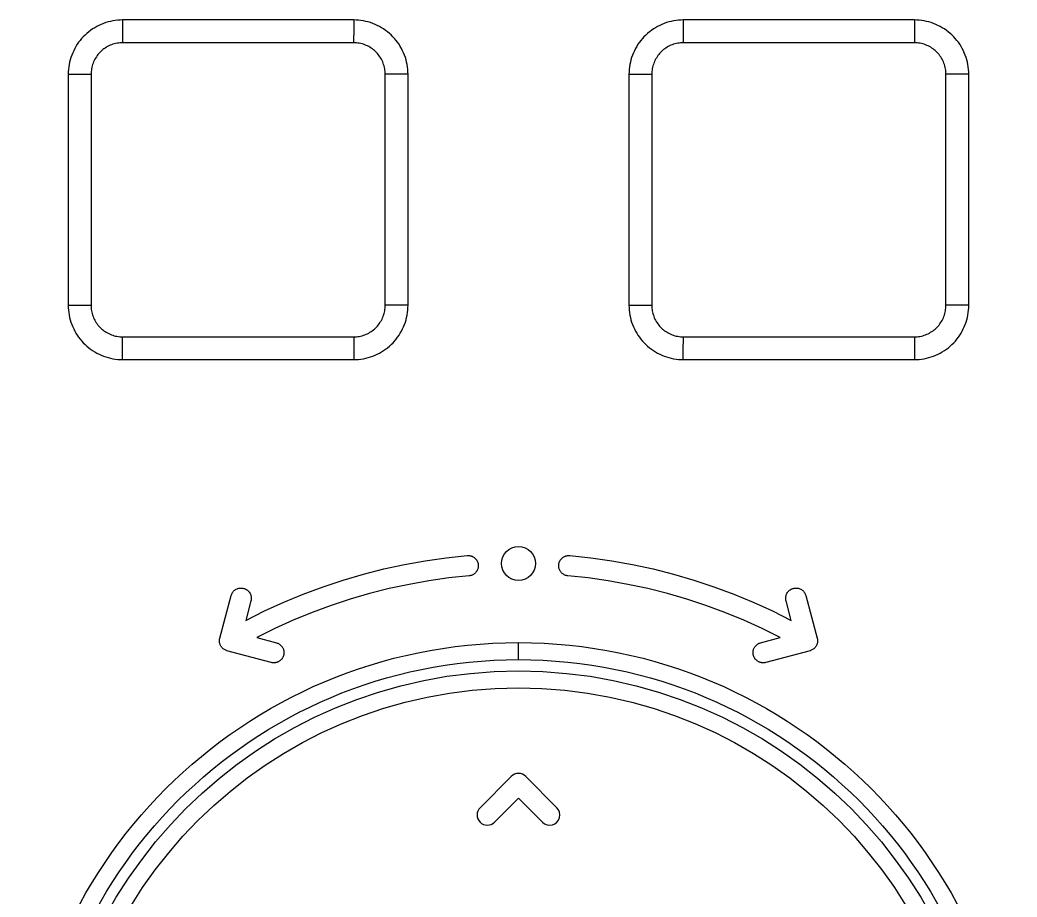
# Model space of a CAD drawing. Extents: x 0 to 290, y 0 to 931.
# Drawn here: x 197.83 to 227.17, y 802.2 to 828.02 of the extents above; entities that cross this region are included whole.
import ezdxf

# ---------------------------------------------------------------- set-up
doc = ezdxf.new("R2010")
doc.units = 0
doc.layers.add('-15N-THT. THIẾT BỊ ĐÓNG MỞ', color=40, linetype='CONTINUOUS')

# ---------------------------------------------------------------- blocks, each defined once
blk = doc.blocks.new('06 - N - SC VSD ATV630D55~D90N4')
at = {"layer": '-15N-THT. THIẾT BỊ ĐÓNG MỞ'}
for p, q in [((55.029, 362.092), (54.968, 362.054)), ((55.091, 362.127), (55.029, 362.092)), ((55.155, 362.159), (55.091, 362.127)), ((55.221, 362.189), (55.155, 362.159)), ((55.288, 362.216), (55.221, 362.189)), ((55.355, 362.24), (55.288, 362.216)), ((55.424, 362.261), (55.355, 362.24)), ((55.494, 362.279), (55.424, 362.261)), ((55.564, 362.293), (55.494, 362.279)), ((55.635, 362.305), (55.564, 362.293)), ((55.707, 362.313), (55.635, 362.305)), ((55.778, 362.318), (55.707, 362.313)), ((55.85, 362.32), (55.778, 362.318)), ((62.65, 362.32), (55.85, 362.32)), ((55.85, 362.32), (55.85, 362.304)), ((55.85, 362.304), (55.85, 362.285)), ((55.85, 362.285), (55.85, 362.262)), ((55.85, 362.262), (55.85, 362.237)), ((55.85, 362.237), (55.85, 362.208)), ((55.85, 362.208), (55.85, 362.177)), ((55.85, 362.177), (55.85, 362.143)), ((55.85, 362.143), (55.85, 362.106)), ((55.85, 362.106), (55.85, 362.068)), ((62.722, 362.318), (62.65, 362.32)), ((62.65, 362.32), (62.65, 362.304)), ((62.65, 362.304), (62.65, 362.285)), ((62.65, 362.285), (62.65, 362.262)), ((62.65, 362.262), (62.65, 362.237)), ((62.65, 362.237), (62.65, 362.208)), ((62.65, 362.208), (62.65, 362.177)), ((62.65, 362.177), (62.65, 362.143)), ((62.65, 362.143), (62.65, 362.106)), ((62.65, 362.106), (62.65, 362.068)), ((62.793, 362.313), (62.722, 362.318)), ((62.865, 362.305), (62.793, 362.313)), ((62.936, 362.293), (62.865, 362.305)), ((63.006, 362.278), (62.936, 362.293)), ((63.076, 362.261), (63.006, 362.278)), ((63.145, 362.24), (63.076, 362.261)), ((63.212, 362.216), (63.145, 362.24)), ((63.279, 362.189), (63.212, 362.216)), ((63.344, 362.159), (63.279, 362.189)), ((63.408, 362.127), (63.344, 362.159)), ((63.471, 362.092), (63.408, 362.127)), ((63.532, 362.054), (63.471, 362.092)), ((71.529, 362.092), (71.468, 362.054)), ((71.591, 362.127), (71.529, 362.092)), ((71.655, 362.159), (71.591, 362.127)), ((71.721, 362.189), (71.655, 362.159)), ((71.788, 362.216), (71.721, 362.189)), ((71.855, 362.24), (71.788, 362.216)), ((71.924, 362.261), (71.855, 362.24)), ((71.994, 362.279), (71.924, 362.261)), ((72.064, 362.293), (71.994, 362.279)), ((72.135, 362.305), (72.064, 362.293)), ((72.207, 362.313), (72.135, 362.305)), ((72.278, 362.318), (72.207, 362.313)), ((72.35, 362.32), (72.278, 362.318)), ((79.15, 362.32), (72.35, 362.32)), ((72.35, 362.32), (72.35, 362.304)), ((72.35, 362.304), (72.35, 362.285)), ((72.35, 362.285), (72.35, 362.262)), ((72.35, 362.262), (72.35, 362.237)), ((72.35, 362.237), (72.35, 362.208)), ((72.35, 362.208), (72.35, 362.177)), ((72.35, 362.177), (72.35, 362.143)), ((72.35, 362.143), (72.35, 362.106)), ((72.35, 362.106), (72.35, 362.068)), ((79.222, 362.318), (79.15, 362.32)), ((79.15, 362.32), (79.15, 362.304)), ((79.15, 362.304), (79.15, 362.285)), ((79.15, 362.285), (79.15, 362.262)), ((79.15, 362.262), (79.15, 362.237)), ((79.15, 362.237), (79.15, 362.208)), ((79.15, 362.208), (79.15, 362.177)), ((79.15, 362.177), (79.15, 362.143)), ((79.15, 362.143), (79.15, 362.106)), ((79.15, 362.106), (79.15, 362.068)), ((79.293, 362.313), (79.222, 362.318)), ((79.365, 362.305), (79.293, 362.313)), ((79.436, 362.293), (79.365, 362.305)), ((79.506, 362.278), (79.436, 362.293)), ((79.576, 362.261), (79.506, 362.278)), ((79.645, 362.24), (79.576, 362.261)), ((79.712, 362.216), (79.645, 362.24)), ((79.779, 362.189), (79.712, 362.216)), ((79.844, 362.159), (79.779, 362.189)), ((79.908, 362.127), (79.844, 362.159)), ((79.971, 362.092), (79.908, 362.127)), ((80.032, 362.054), (79.971, 362.092)), ((54.693, 361.825), (54.645, 361.773)), ((54.744, 361.876), (54.693, 361.825)), ((54.796, 361.924), (54.744, 361.876)), ((54.852, 361.97), (54.796, 361.924)), ((54.909, 362.013), (54.852, 361.97)), ((54.968, 362.054), (54.909, 362.013)), ((55.85, 362.068), (55.85, 362.027)), ((55.85, 362.027), (55.85, 361.984)), ((55.85, 361.984), (55.85, 361.939)), ((55.85, 361.939), (55.85, 361.893)), ((55.85, 361.893), (55.85, 361.846)), ((55.85, 361.846), (55.85, 361.798)), ((55.85, 361.798), (55.85, 361.749)), ((62.65, 361.893), (62.649, 361.846)), ((62.649, 361.846), (62.649, 361.798)), ((62.649, 361.798), (62.649, 361.749)), ((62.65, 362.068), (62.65, 362.027)), ((62.65, 362.027), (62.65, 361.984)), ((62.65, 361.984), (62.65, 361.939)), ((62.65, 361.939), (62.65, 361.893)), ((63.591, 362.013), (63.532, 362.054)), ((63.648, 361.97), (63.591, 362.013)), ((63.703, 361.925), (63.648, 361.97)), ((63.755, 361.877), (63.703, 361.925)), ((63.806, 361.826), (63.755, 361.877)), ((63.854, 361.774), (63.806, 361.826)), ((71.193, 361.825), (71.145, 361.773)), ((71.244, 361.876), (71.193, 361.825)), ((71.296, 361.924), (71.244, 361.876)), ((71.352, 361.97), (71.296, 361.924)), ((71.409, 362.013), (71.352, 361.97)), ((71.468, 362.054), (71.409, 362.013)), ((72.35, 362.068), (72.35, 362.027)), ((72.35, 362.027), (72.35, 361.984)), ((72.35, 361.984), (72.35, 361.939)), ((72.35, 361.939), (72.35, 361.893)), ((72.35, 361.893), (72.35, 361.846)), ((72.35, 361.846), (72.35, 361.798)), ((72.35, 361.798), (72.35, 361.749)), ((79.15, 361.893), (79.149, 361.846)), ((79.149, 361.846), (79.149, 361.798)), ((79.149, 361.798), (79.149, 361.749)), ((79.15, 362.068), (79.15, 362.027)), ((79.15, 362.027), (79.15, 361.984)), ((79.15, 361.984), (79.15, 361.939)), ((79.15, 361.939), (79.15, 361.893)), ((80.091, 362.013), (80.032, 362.054)), ((80.148, 361.97), (80.091, 362.013)), ((80.203, 361.925), (80.148, 361.97)), ((80.255, 361.877), (80.203, 361.925)), ((80.306, 361.826), (80.255, 361.877)), ((80.354, 361.774), (80.306, 361.826)), ((54.478, 361.541), (54.443, 361.479)), ((54.516, 361.602), (54.478, 361.541)), ((54.557, 361.661), (54.516, 361.602)), ((54.6, 361.718), (54.557, 361.661)), ((54.645, 361.773), (54.6, 361.718)), ((55.336, 361.493), (55.302, 361.47)), ((55.372, 361.515), (55.336, 361.493)), ((55.409, 361.536), (55.372, 361.515)), ((55.446, 361.555), (55.409, 361.536)), ((55.485, 361.573), (55.446, 361.555)), ((55.524, 361.588), (55.485, 361.573)), ((55.564, 361.603), (55.524, 361.588)), ((55.605, 361.615), (55.564, 361.603)), ((55.646, 361.625), (55.605, 361.615)), ((55.687, 361.634), (55.646, 361.625)), ((55.728, 361.641), (55.687, 361.634)), ((55.769, 361.645), (55.728, 361.641)), ((55.81, 361.648), (55.769, 361.645)), ((55.85, 361.649), (55.81, 361.648)), ((55.85, 361.749), (55.85, 361.699)), ((55.85, 361.699), (55.85, 361.649)), ((62.649, 361.649), (55.85, 361.649)), ((62.649, 361.749), (62.649, 361.699)), ((62.649, 361.699), (62.649, 361.649)), ((62.692, 361.648), (62.649, 361.649)), ((62.732, 361.645), (62.692, 361.648)), ((62.773, 361.64), (62.732, 361.645)), ((62.815, 361.633), (62.773, 361.64)), ((62.856, 361.625), (62.815, 361.633)), ((62.896, 361.614), (62.856, 361.625)), ((62.937, 361.602), (62.896, 361.614)), ((62.977, 361.588), (62.937, 361.602)), ((63.016, 361.572), (62.977, 361.588)), ((63.055, 361.554), (63.016, 361.572)), ((63.093, 361.535), (63.055, 361.554)), ((63.129, 361.514), (63.093, 361.535)), ((63.165, 361.492), (63.129, 361.514)), ((63.199, 361.469), (63.165, 361.492)), ((63.9, 361.718), (63.854, 361.774)), ((63.943, 361.661), (63.9, 361.718)), ((63.984, 361.602), (63.943, 361.661)), ((64.022, 361.541), (63.984, 361.602)), ((64.057, 361.479), (64.022, 361.541)), ((70.978, 361.541), (70.943, 361.479)), ((71.016, 361.602), (70.978, 361.541)), ((71.057, 361.661), (71.016, 361.602)), ((71.1, 361.718), (71.057, 361.661)), ((71.145, 361.773), (71.1, 361.718)), ((71.836, 361.493), (71.802, 361.47)), ((71.872, 361.515), (71.836, 361.493)), ((71.909, 361.536), (71.872, 361.515)), ((71.946, 361.555), (71.909, 361.536)), ((71.985, 361.573), (71.946, 361.555)), ((72.024, 361.588), (71.985, 361.573)), ((72.064, 361.603), (72.024, 361.588)), ((72.105, 361.615), (72.064, 361.603)), ((72.146, 361.625), (72.105, 361.615)), ((72.187, 361.634), (72.146, 361.625)), ((72.228, 361.641), (72.187, 361.634)), ((72.269, 361.645), (72.228, 361.641)), ((72.31, 361.648), (72.269, 361.645)), ((72.35, 361.649), (72.31, 361.648)), ((72.35, 361.749), (72.35, 361.699)), ((72.35, 361.699), (72.35, 361.649)), ((79.149, 361.649), (72.35, 361.649)), ((79.149, 361.749), (79.149, 361.699)), ((79.149, 361.699), (79.149, 361.649)), ((79.191, 361.648), (79.149, 361.649)), ((79.232, 361.645), (79.191, 361.648)), ((79.273, 361.64), (79.232, 361.645)), ((79.315, 361.633), (79.273, 361.64)), ((79.356, 361.625), (79.315, 361.633)), ((79.396, 361.614), (79.356, 361.625)), ((79.437, 361.602), (79.396, 361.614)), ((79.477, 361.588), (79.437, 361.602)), ((79.516, 361.572), (79.477, 361.588)), ((79.555, 361.554), (79.516, 361.572)), ((79.593, 361.535), (79.555, 361.554)), ((79.629, 361.514), (79.593, 361.535)), ((79.665, 361.492), (79.629, 361.514)), ((79.699, 361.469), (79.665, 361.492)), ((80.4, 361.718), (80.354, 361.774)), ((80.443, 361.661), (80.4, 361.718)), ((80.484, 361.602), (80.443, 361.661)), ((80.522, 361.541), (80.484, 361.602)), ((80.557, 361.479), (80.522, 361.541)), ((54.33, 361.215), (54.309, 361.146)), ((54.354, 361.282), (54.33, 361.215)), ((54.381, 361.349), (54.354, 361.282)), ((54.411, 361.414), (54.381, 361.349)), ((54.443, 361.479), (54.411, 361.414)), ((55.056, 361.199), (55.035, 361.163)), ((55.078, 361.235), (55.056, 361.199)), ((55.101, 361.269), (55.078, 361.235)), ((55.126, 361.302), (55.101, 361.269)), ((55.152, 361.333), (55.126, 361.302)), ((55.179, 361.363), (55.152, 361.333)), ((55.208, 361.391), (55.179, 361.363)), ((55.238, 361.419), (55.208, 361.391)), ((55.269, 361.445), (55.238, 361.419)), ((55.302, 361.47), (55.269, 361.445)), ((63.232, 361.444), (63.199, 361.469)), ((63.263, 361.418), (63.232, 361.444)), ((63.293, 361.391), (63.263, 361.418)), ((63.321, 361.362), (63.293, 361.391)), ((63.349, 361.332), (63.321, 361.362)), ((63.375, 361.301), (63.349, 361.332)), ((63.4, 361.268), (63.375, 361.301)), ((63.423, 361.234), (63.4, 361.268)), ((63.445, 361.198), (63.423, 361.234)), ((63.466, 361.161), (63.445, 361.198)), ((64.09, 361.415), (64.057, 361.479)), ((64.119, 361.349), (64.09, 361.415)), ((64.146, 361.282), (64.119, 361.349)), ((64.17, 361.215), (64.146, 361.282)), ((64.191, 361.146), (64.17, 361.215)), ((70.83, 361.215), (70.809, 361.146)), ((70.854, 361.282), (70.83, 361.215)), ((70.881, 361.349), (70.854, 361.282)), ((70.911, 361.414), (70.881, 361.349)), ((70.943, 361.479), (70.911, 361.414)), ((71.556, 361.199), (71.535, 361.163)), ((71.578, 361.235), (71.556, 361.199)), ((71.601, 361.269), (71.578, 361.235)), ((71.626, 361.302), (71.601, 361.269)), ((71.652, 361.333), (71.626, 361.302)), ((71.679, 361.363), (71.652, 361.333)), ((71.708, 361.391), (71.679, 361.363)), ((71.738, 361.419), (71.708, 361.391)), ((71.769, 361.445), (71.738, 361.419)), ((71.802, 361.47), (71.769, 361.445)), ((79.732, 361.444), (79.699, 361.469)), ((79.763, 361.418), (79.732, 361.444)), ((79.793, 361.391), (79.763, 361.418)), ((79.821, 361.362), (79.793, 361.391)), ((79.849, 361.332), (79.821, 361.362)), ((79.875, 361.301), (79.849, 361.332)), ((79.9, 361.268), (79.875, 361.301)), ((79.923, 361.234), (79.9, 361.268)), ((79.945, 361.198), (79.923, 361.234)), ((79.966, 361.161), (79.945, 361.198)), ((80.59, 361.415), (80.557, 361.479)), ((80.619, 361.349), (80.59, 361.415)), ((80.646, 361.282), (80.619, 361.349)), ((80.67, 361.215), (80.646, 361.282)), ((80.691, 361.146), (80.67, 361.215)), ((54.265, 360.935), (54.257, 360.863)), ((54.277, 361.006), (54.265, 360.935)), ((54.292, 361.076), (54.277, 361.006)), ((54.309, 361.146), (54.292, 361.076)), ((54.945, 360.926), (54.937, 360.885)), ((54.956, 360.966), (54.945, 360.926)), ((54.968, 361.007), (54.956, 360.966)), ((54.982, 361.047), (54.968, 361.007)), ((54.998, 361.086), (54.982, 361.047)), ((55.016, 361.125), (54.998, 361.086)), ((55.035, 361.163), (55.016, 361.125)), ((63.485, 361.124), (63.466, 361.161)), ((63.503, 361.085), (63.485, 361.124)), ((63.518, 361.046), (63.503, 361.085)), ((63.532, 361.006), (63.518, 361.046)), ((63.545, 360.965), (63.532, 361.006)), ((63.555, 360.924), (63.545, 360.965)), ((63.564, 360.883), (63.555, 360.924)), ((64.209, 361.076), (64.191, 361.146)), ((64.223, 361.006), (64.209, 361.076)), ((64.235, 360.935), (64.223, 361.006)), ((64.243, 360.864), (64.235, 360.935)), ((70.765, 360.935), (70.757, 360.863)), ((70.777, 361.006), (70.765, 360.935)), ((70.792, 361.076), (70.777, 361.006)), ((70.809, 361.146), (70.792, 361.076)), ((71.445, 360.926), (71.437, 360.885)), ((71.456, 360.966), (71.445, 360.926)), ((71.468, 361.007), (71.456, 360.966)), ((71.482, 361.047), (71.468, 361.007)), ((71.498, 361.086), (71.482, 361.047)), ((71.516, 361.125), (71.498, 361.086)), ((71.535, 361.163), (71.516, 361.125)), ((79.985, 361.124), (79.966, 361.161)), ((80.003, 361.085), (79.985, 361.124)), ((80.018, 361.046), (80.003, 361.085)), ((80.032, 361.006), (80.018, 361.046)), ((80.045, 360.965), (80.032, 361.006)), ((80.055, 360.924), (80.045, 360.965)), ((80.064, 360.883), (80.055, 360.924)), ((80.709, 361.076), (80.691, 361.146)), ((80.723, 361.006), (80.709, 361.076)), ((80.735, 360.935), (80.723, 361.006)), ((80.743, 360.864), (80.735, 360.935)), ((54.252, 360.792), (54.25, 360.72)), ((54.25, 360.72), (54.25, 353.92)), ((54.25, 360.72), (54.266, 360.72)), ((54.257, 360.863), (54.252, 360.792)), ((54.266, 360.72), (54.285, 360.72)), ((54.285, 360.72), (54.308, 360.72)), ((54.308, 360.72), (54.333, 360.72)), ((54.333, 360.72), (54.362, 360.72)), ((54.362, 360.72), (54.393, 360.72)), ((54.393, 360.72), (54.427, 360.72)), ((54.427, 360.72), (54.464, 360.72)), ((54.464, 360.72), (54.502, 360.72)), ((54.502, 360.72), (54.543, 360.72)), ((54.543, 360.72), (54.586, 360.72)), ((54.586, 360.72), (54.631, 360.72)), ((54.631, 360.72), (54.677, 360.72)), ((54.677, 360.72), (54.724, 360.719)), ((54.724, 360.719), (54.772, 360.719)), ((54.772, 360.719), (54.821, 360.719)), ((54.821, 360.719), (54.871, 360.719)), ((54.871, 360.719), (54.921, 360.719)), ((54.922, 360.762), (54.921, 360.719)), ((54.921, 360.719), (54.921, 353.92)), ((54.925, 360.802), (54.922, 360.762)), ((54.93, 360.843), (54.925, 360.802)), ((54.937, 360.885), (54.93, 360.843)), ((63.571, 360.842), (63.564, 360.883)), ((63.575, 360.801), (63.571, 360.842)), ((63.578, 360.76), (63.575, 360.801)), ((63.579, 360.72), (63.578, 360.76)), ((63.629, 360.72), (63.579, 360.72)), ((63.579, 353.921), (63.579, 360.72)), ((63.728, 360.72), (63.629, 360.72)), ((63.776, 360.72), (63.728, 360.72)), ((63.823, 360.72), (63.776, 360.72)), ((63.869, 360.72), (63.823, 360.72)), ((63.957, 360.72), (63.869, 360.72)), ((63.998, 360.72), (63.957, 360.72)), ((64.073, 360.72), (63.998, 360.72)), ((64.107, 360.72), (64.073, 360.72)), ((64.215, 360.72), (64.107, 360.72)), ((64.234, 360.72), (64.215, 360.72)), ((64.25, 360.72), (64.234, 360.72)), ((64.248, 360.792), (64.243, 360.864)), ((64.25, 360.72), (64.248, 360.792)), ((64.25, 353.92), (64.25, 360.72)), ((70.752, 360.792), (70.75, 360.72)), ((70.75, 360.72), (70.75, 353.92)), ((70.75, 360.72), (70.766, 360.72)), ((70.757, 360.863), (70.752, 360.792)), ((70.766, 360.72), (70.785, 360.72)), ((70.785, 360.72), (70.808, 360.72)), ((70.808, 360.72), (70.833, 360.72)), ((70.833, 360.72), (70.862, 360.72)), ((70.862, 360.72), (70.893, 360.72)), ((70.893, 360.72), (70.927, 360.72)), ((70.927, 360.72), (70.964, 360.72)), ((70.964, 360.72), (71.002, 360.72)), ((71.002, 360.72), (71.043, 360.72)), ((71.043, 360.72), (71.086, 360.72)), ((71.086, 360.72), (71.131, 360.72)), ((71.131, 360.72), (71.177, 360.72)), ((71.177, 360.72), (71.224, 360.719)), ((71.224, 360.719), (71.272, 360.719)), ((71.272, 360.719), (71.321, 360.719)), ((71.321, 360.719), (71.371, 360.719)), ((71.371, 360.719), (71.421, 360.719)), ((71.422, 360.762), (71.421, 360.719)), ((71.421, 360.719), (71.421, 353.92)), ((71.425, 360.802), (71.422, 360.762)), ((71.43, 360.843), (71.425, 360.802)), ((71.437, 360.885), (71.43, 360.843)), ((80.071, 360.842), (80.064, 360.883)), ((80.075, 360.801), (80.071, 360.842)), ((80.078, 360.76), (80.075, 360.801)), ((80.079, 360.72), (80.078, 360.76)), ((80.129, 360.72), (80.079, 360.72)), ((80.079, 353.921), (80.079, 360.72)), ((80.228, 360.72), (80.129, 360.72)), ((80.276, 360.72), (80.228, 360.72)), ((80.323, 360.72), (80.276, 360.72)), ((80.369, 360.72), (80.323, 360.72)), ((80.457, 360.72), (80.369, 360.72)), ((80.498, 360.72), (80.457, 360.72)), ((80.573, 360.72), (80.498, 360.72)), ((80.607, 360.72), (80.573, 360.72)), ((80.715, 360.72), (80.607, 360.72)), ((80.734, 360.72), (80.715, 360.72)), ((80.75, 360.72), (80.734, 360.72)), ((80.748, 360.792), (80.743, 360.864)), ((80.75, 360.72), (80.748, 360.792)), ((80.75, 353.92), (80.75, 360.72)), ((54.25, 353.92), (54.252, 353.848)), ((54.25, 353.92), (54.266, 353.92)), ((54.266, 353.92), (54.362, 353.92)), ((54.362, 353.92), (54.393, 353.92)), ((54.393, 353.92), (54.464, 353.92)), ((54.464, 353.92), (54.502, 353.92)), ((54.502, 353.92), (54.586, 353.92)), ((54.586, 353.92), (54.631, 353.92)), ((54.631, 353.92), (54.724, 353.92)), ((54.724, 353.92), (54.772, 353.92)), ((54.772, 353.92), (54.821, 353.92)), ((54.821, 353.92), (54.871, 353.92)), ((54.871, 353.92), (54.921, 353.92)), ((54.921, 353.92), (54.922, 353.88)), ((54.922, 353.88), (54.925, 353.839)), ((63.575, 353.838), (63.578, 353.879)), ((63.578, 353.879), (63.579, 353.921)), ((63.629, 353.921), (63.579, 353.921)), ((63.679, 353.921), (63.629, 353.921)), ((63.728, 353.921), (63.679, 353.921)), ((63.776, 353.921), (63.728, 353.921)), ((63.823, 353.92), (63.776, 353.921)), ((63.869, 353.92), (63.823, 353.92)), ((63.914, 353.92), (63.869, 353.92)), ((63.957, 353.92), (63.914, 353.92)), ((63.998, 353.92), (63.957, 353.92)), ((64.036, 353.92), (63.998, 353.92)), ((64.073, 353.92), (64.036, 353.92)), ((64.107, 353.92), (64.073, 353.92)), ((64.138, 353.92), (64.107, 353.92)), ((64.167, 353.92), (64.138, 353.92)), ((64.192, 353.92), (64.167, 353.92)), ((64.215, 353.92), (64.192, 353.92)), ((64.234, 353.92), (64.215, 353.92)), ((64.25, 353.92), (64.234, 353.92)), ((64.248, 353.848), (64.25, 353.92)), ((70.75, 353.92), (70.752, 353.848)), ((70.75, 353.92), (70.766, 353.92)), ((70.766, 353.92), (70.862, 353.92)), ((70.862, 353.92), (70.893, 353.92)), ((70.893, 353.92), (70.964, 353.92)), ((70.964, 353.92), (71.002, 353.92)), ((71.002, 353.92), (71.086, 353.92)), ((71.086, 353.92), (71.131, 353.92)), ((71.131, 353.92), (71.224, 353.92)), ((71.224, 353.92), (71.272, 353.92)), ((71.272, 353.92), (71.321, 353.92)), ((71.321, 353.92), (71.371, 353.92)), ((71.371, 353.92), (71.421, 353.92)), ((71.421, 353.92), (71.422, 353.88)), ((71.422, 353.88), (71.425, 353.839)), ((80.075, 353.838), (80.078, 353.879)), ((80.078, 353.879), (80.079, 353.921)), ((80.129, 353.921), (80.079, 353.921)), ((80.179, 353.921), (80.129, 353.921)), ((80.228, 353.921), (80.179, 353.921)), ((80.276, 353.921), (80.228, 353.921)), ((80.323, 353.92), (80.276, 353.921)), ((80.369, 353.92), (80.323, 353.92)), ((80.414, 353.92), (80.369, 353.92)), ((80.457, 353.92), (80.414, 353.92)), ((80.498, 353.92), (80.457, 353.92)), ((80.536, 353.92), (80.498, 353.92)), ((80.573, 353.92), (80.536, 353.92)), ((80.607, 353.92), (80.573, 353.92)), ((80.638, 353.92), (80.607, 353.92)), ((80.667, 353.92), (80.638, 353.92)), ((80.692, 353.92), (80.667, 353.92)), ((80.715, 353.92), (80.692, 353.92)), ((80.734, 353.92), (80.715, 353.92)), ((80.75, 353.92), (80.734, 353.92)), ((80.748, 353.848), (80.75, 353.92)), ((54.252, 353.848), (54.257, 353.776)), ((54.257, 353.776), (54.265, 353.705)), ((54.265, 353.705), (54.277, 353.634)), ((54.277, 353.634), (54.291, 353.564)), ((54.925, 353.839), (54.929, 353.798)), ((54.929, 353.798), (54.936, 353.757)), ((54.936, 353.757), (54.945, 353.716)), ((54.945, 353.716), (54.955, 353.675)), ((54.955, 353.675), (54.968, 353.634)), ((54.968, 353.634), (54.982, 353.594)), ((54.982, 353.594), (54.997, 353.555)), ((63.502, 353.554), (63.518, 353.593)), ((63.518, 353.593), (63.532, 353.633)), ((63.532, 353.633), (63.544, 353.674)), ((63.544, 353.674), (63.555, 353.714)), ((63.555, 353.714), (63.563, 353.755)), ((63.563, 353.755), (63.57, 353.796)), ((63.57, 353.796), (63.575, 353.838)), ((64.208, 353.564), (64.223, 353.634)), ((64.223, 353.634), (64.235, 353.705)), ((64.235, 353.705), (64.243, 353.777)), ((64.243, 353.777), (64.248, 353.848)), ((70.752, 353.848), (70.757, 353.776)), ((70.757, 353.776), (70.765, 353.705)), ((70.765, 353.705), (70.777, 353.634)), ((70.777, 353.634), (70.791, 353.564)), ((71.425, 353.839), (71.429, 353.798)), ((71.429, 353.798), (71.436, 353.757)), ((71.436, 353.757), (71.445, 353.716)), ((71.445, 353.716), (71.455, 353.675)), ((71.455, 353.675), (71.468, 353.634)), ((71.468, 353.634), (71.482, 353.594)), ((71.482, 353.594), (71.497, 353.555)), ((80.002, 353.554), (80.018, 353.593)), ((80.018, 353.593), (80.032, 353.633)), ((80.032, 353.633), (80.044, 353.674)), ((80.044, 353.674), (80.055, 353.714)), ((80.055, 353.714), (80.063, 353.755)), ((80.063, 353.755), (80.07, 353.796)), ((80.07, 353.796), (80.075, 353.838)), ((80.708, 353.564), (80.723, 353.634)), ((80.723, 353.634), (80.735, 353.705)), ((80.735, 353.705), (80.743, 353.777)), ((80.743, 353.777), (80.748, 353.848)), ((54.291, 353.564), (54.309, 353.494)), ((54.309, 353.494), (54.33, 353.425)), ((54.33, 353.425), (54.354, 353.358)), ((54.354, 353.358), (54.381, 353.291)), ((54.381, 353.291), (54.411, 353.225)), ((54.997, 353.555), (55.015, 353.516)), ((55.015, 353.516), (55.034, 353.479)), ((55.034, 353.479), (55.055, 353.442)), ((55.055, 353.442), (55.077, 353.406)), ((55.077, 353.406), (55.1, 353.372)), ((55.1, 353.372), (55.125, 353.339)), ((55.125, 353.339), (55.151, 353.308)), ((55.151, 353.308), (55.179, 353.278)), ((55.179, 353.278), (55.207, 353.249)), ((63.292, 353.249), (63.321, 353.277)), ((63.321, 353.277), (63.348, 353.307)), ((63.348, 353.307), (63.374, 353.338)), ((63.374, 353.338), (63.399, 353.371)), ((63.399, 353.371), (63.422, 353.405)), ((63.422, 353.405), (63.444, 353.441)), ((63.444, 353.441), (63.465, 353.477)), ((63.465, 353.477), (63.484, 353.515)), ((63.484, 353.515), (63.502, 353.554)), ((64.089, 353.226), (64.119, 353.291)), ((64.119, 353.291), (64.146, 353.358)), ((64.146, 353.358), (64.17, 353.426)), ((64.17, 353.426), (64.191, 353.494)), ((64.191, 353.494), (64.208, 353.564)), ((70.791, 353.564), (70.809, 353.494)), ((70.809, 353.494), (70.83, 353.425)), ((70.83, 353.425), (70.854, 353.358)), ((70.854, 353.358), (70.881, 353.291)), ((70.881, 353.291), (70.91, 353.225)), ((71.497, 353.555), (71.515, 353.516)), ((71.515, 353.516), (71.534, 353.479)), ((71.534, 353.479), (71.555, 353.442)), ((71.555, 353.442), (71.577, 353.406)), ((71.577, 353.406), (71.6, 353.372)), ((71.6, 353.372), (71.625, 353.339)), ((71.625, 353.339), (71.651, 353.308)), ((71.651, 353.308), (71.679, 353.278)), ((71.679, 353.278), (71.707, 353.249)), ((79.792, 353.249), (79.821, 353.277)), ((79.821, 353.277), (79.848, 353.307)), ((79.848, 353.307), (79.874, 353.338)), ((79.874, 353.338), (79.899, 353.371)), ((79.899, 353.371), (79.922, 353.405)), ((79.922, 353.405), (79.944, 353.441)), ((79.944, 353.441), (79.965, 353.477)), ((79.965, 353.477), (79.984, 353.515)), ((79.984, 353.515), (80.002, 353.554)), ((80.589, 353.226), (80.619, 353.291)), ((80.619, 353.291), (80.646, 353.358)), ((80.646, 353.358), (80.67, 353.426)), ((80.67, 353.426), (80.691, 353.494)), ((80.691, 353.494), (80.708, 353.564)), ((54.411, 353.225), (54.443, 353.161)), ((54.443, 353.161), (54.478, 353.099)), ((54.478, 353.099), (54.516, 353.038)), ((54.516, 353.038), (54.557, 352.979)), ((55.207, 353.249), (55.237, 353.222)), ((55.237, 353.222), (55.268, 353.196)), ((55.268, 353.196), (55.301, 353.171)), ((55.301, 353.171), (55.335, 353.148)), ((55.335, 353.148), (55.371, 353.126)), ((55.371, 353.126), (55.407, 353.105)), ((55.407, 353.105), (55.445, 353.086)), ((55.445, 353.086), (55.484, 353.068)), ((55.484, 353.068), (55.523, 353.052)), ((55.523, 353.052), (55.563, 353.038)), ((55.563, 353.038), (55.604, 353.026)), ((55.604, 353.026), (55.644, 353.015)), ((55.644, 353.015), (55.685, 353.007)), ((55.685, 353.007), (55.727, 353)), ((55.727, 353), (55.768, 352.995)), ((55.768, 352.995), (55.808, 352.992)), ((55.808, 352.992), (55.851, 352.991)), ((55.851, 352.991), (62.65, 352.991)), ((55.851, 352.941), (55.851, 352.991)), ((62.65, 352.991), (62.691, 352.992)), ((62.65, 352.991), (62.65, 352.32)), ((62.691, 352.992), (62.731, 352.995)), ((62.731, 352.995), (62.772, 352.999)), ((62.772, 352.999), (62.813, 353.006)), ((62.813, 353.006), (62.854, 353.015)), ((62.854, 353.015), (62.895, 353.025)), ((62.895, 353.025), (62.936, 353.038)), ((62.936, 353.038), (62.976, 353.052)), ((62.976, 353.052), (63.015, 353.067)), ((63.015, 353.067), (63.054, 353.085)), ((63.054, 353.085), (63.091, 353.104)), ((63.091, 353.104), (63.128, 353.125)), ((63.128, 353.125), (63.164, 353.147)), ((63.164, 353.147), (63.198, 353.17)), ((63.198, 353.17), (63.231, 353.195)), ((63.231, 353.195), (63.262, 353.221)), ((63.262, 353.221), (63.292, 353.249)), ((63.943, 352.979), (63.984, 353.038)), ((63.984, 353.038), (64.022, 353.099)), ((64.022, 353.099), (64.057, 353.162)), ((64.057, 353.162), (64.089, 353.226)), ((70.91, 353.225), (70.943, 353.161)), ((70.943, 353.161), (70.978, 353.099)), ((70.978, 353.099), (71.016, 353.038)), ((71.016, 353.038), (71.057, 352.979)), ((71.707, 353.249), (71.737, 353.222)), ((71.737, 353.222), (71.768, 353.196)), ((71.768, 353.196), (71.801, 353.171)), ((71.801, 353.171), (71.835, 353.148)), ((71.835, 353.148), (71.871, 353.126)), ((71.871, 353.126), (71.907, 353.105)), ((71.907, 353.105), (71.945, 353.086)), ((71.945, 353.086), (71.984, 353.068)), ((71.984, 353.068), (72.023, 353.052)), ((72.023, 353.052), (72.063, 353.038)), ((72.063, 353.038), (72.104, 353.026)), ((72.104, 353.026), (72.144, 353.015)), ((72.144, 353.015), (72.185, 353.007)), ((72.185, 353.007), (72.227, 353)), ((72.227, 353), (72.268, 352.995)), ((72.268, 352.995), (72.309, 352.992)), ((72.309, 352.992), (72.351, 352.991)), ((72.351, 352.991), (79.15, 352.991)), ((72.351, 352.941), (72.351, 352.991)), ((79.15, 352.991), (79.191, 352.992)), ((79.15, 352.991), (79.15, 352.32)), ((79.191, 352.992), (79.231, 352.995)), ((79.231, 352.995), (79.272, 352.999)), ((79.272, 352.999), (79.313, 353.006)), ((79.313, 353.006), (79.354, 353.015)), ((79.354, 353.015), (79.395, 353.025)), ((79.395, 353.025), (79.436, 353.038)), ((79.436, 353.038), (79.476, 353.052)), ((79.476, 353.052), (79.515, 353.067)), ((79.515, 353.067), (79.554, 353.085)), ((79.554, 353.085), (79.591, 353.104)), ((79.591, 353.104), (79.628, 353.125)), ((79.628, 353.125), (79.664, 353.147)), ((79.664, 353.147), (79.698, 353.17)), ((79.698, 353.17), (79.731, 353.195)), ((79.731, 353.195), (79.762, 353.221)), ((79.762, 353.221), (79.792, 353.249)), ((80.443, 352.979), (80.484, 353.038)), ((80.484, 353.038), (80.522, 353.099)), ((80.522, 353.099), (80.557, 353.162)), ((80.557, 353.162), (80.589, 353.226)), ((54.557, 352.979), (54.6, 352.921)), ((54.6, 352.921), (54.646, 352.866)), ((54.646, 352.866), (54.694, 352.814)), ((54.694, 352.814), (54.745, 352.763)), ((54.745, 352.763), (54.797, 352.715)), ((54.797, 352.715), (54.852, 352.67)), ((55.85, 352.747), (55.851, 352.794)), ((55.85, 352.701), (55.85, 352.747)), ((55.85, 352.656), (55.85, 352.701)), ((55.851, 352.891), (55.851, 352.941)), ((55.851, 352.842), (55.851, 352.891)), ((55.851, 352.794), (55.851, 352.842)), ((63.649, 352.67), (63.704, 352.716)), ((63.704, 352.716), (63.756, 352.764)), ((63.756, 352.764), (63.807, 352.815)), ((63.807, 352.815), (63.855, 352.868)), ((63.855, 352.868), (63.9, 352.922)), ((63.9, 352.922), (63.943, 352.979)), ((71.057, 352.979), (71.1, 352.921)), ((71.1, 352.921), (71.146, 352.866)), ((71.146, 352.866), (71.194, 352.814)), ((71.194, 352.814), (71.245, 352.763)), ((71.245, 352.763), (71.297, 352.715)), ((71.297, 352.715), (71.352, 352.67)), ((72.35, 352.747), (72.351, 352.794)), ((72.35, 352.701), (72.35, 352.747)), ((72.35, 352.656), (72.35, 352.701)), ((72.351, 352.891), (72.351, 352.941)), ((72.351, 352.842), (72.351, 352.891)), ((72.351, 352.794), (72.351, 352.842)), ((80.149, 352.67), (80.204, 352.716)), ((80.204, 352.716), (80.256, 352.764)), ((80.256, 352.764), (80.307, 352.815)), ((80.307, 352.815), (80.355, 352.868)), ((80.355, 352.868), (80.4, 352.922)), ((80.4, 352.922), (80.443, 352.979)), ((54.852, 352.67), (54.909, 352.627)), ((54.909, 352.627), (54.968, 352.586)), ((54.968, 352.586), (55.029, 352.548)), ((55.029, 352.548), (55.092, 352.513)), ((55.092, 352.513), (55.156, 352.481)), ((55.156, 352.481), (55.221, 352.451)), ((55.221, 352.451), (55.288, 352.424)), ((55.288, 352.424), (55.355, 352.4)), ((55.355, 352.4), (55.424, 352.379)), ((55.85, 352.613), (55.85, 352.656)), ((55.85, 352.572), (55.85, 352.613)), ((55.85, 352.534), (55.85, 352.572)), ((55.85, 352.497), (55.85, 352.534)), ((55.85, 352.463), (55.85, 352.497)), ((55.85, 352.432), (55.85, 352.463)), ((55.85, 352.403), (55.85, 352.432)), ((55.85, 352.378), (55.85, 352.403)), ((63.076, 352.379), (63.145, 352.4)), ((63.145, 352.4), (63.213, 352.424)), ((63.213, 352.424), (63.279, 352.451)), ((63.279, 352.451), (63.345, 352.481)), ((63.345, 352.481), (63.409, 352.513)), ((63.409, 352.513), (63.471, 352.548)), ((63.471, 352.548), (63.532, 352.586)), ((63.532, 352.586), (63.591, 352.627)), ((63.591, 352.627), (63.649, 352.67)), ((71.352, 352.67), (71.409, 352.627)), ((71.409, 352.627), (71.468, 352.586)), ((71.468, 352.586), (71.529, 352.548)), ((71.529, 352.548), (71.592, 352.513)), ((71.592, 352.513), (71.656, 352.481)), ((71.656, 352.481), (71.721, 352.451)), ((71.721, 352.451), (71.788, 352.424)), ((71.788, 352.424), (71.855, 352.4)), ((71.855, 352.4), (71.924, 352.379)), ((72.35, 352.613), (72.35, 352.656)), ((72.35, 352.572), (72.35, 352.613)), ((72.35, 352.534), (72.35, 352.572)), ((72.35, 352.497), (72.35, 352.534)), ((72.35, 352.463), (72.35, 352.497)), ((72.35, 352.432), (72.35, 352.463)), ((72.35, 352.403), (72.35, 352.432)), ((72.35, 352.378), (72.35, 352.403)), ((79.576, 352.379), (79.645, 352.4)), ((79.645, 352.4), (79.713, 352.424)), ((79.713, 352.424), (79.779, 352.451)), ((79.779, 352.451), (79.845, 352.481)), ((79.845, 352.481), (79.909, 352.513)), ((79.909, 352.513), (79.971, 352.548)), ((79.971, 352.548), (80.032, 352.586)), ((80.032, 352.586), (80.091, 352.627)), ((80.091, 352.627), (80.149, 352.67)), ((55.424, 352.379), (55.494, 352.362)), ((55.494, 352.362), (55.564, 352.347)), ((55.564, 352.347), (55.635, 352.335)), ((55.635, 352.335), (55.707, 352.327)), ((55.707, 352.327), (55.778, 352.322)), ((55.778, 352.322), (55.85, 352.32)), ((55.85, 352.355), (55.85, 352.378)), ((55.85, 352.336), (55.85, 352.355)), ((55.85, 352.32), (55.85, 352.336)), ((55.85, 352.32), (62.65, 352.32)), ((62.65, 352.32), (62.722, 352.322)), ((62.722, 352.322), (62.794, 352.327)), ((62.794, 352.327), (62.865, 352.335)), ((62.865, 352.335), (62.936, 352.347)), ((62.936, 352.347), (63.006, 352.361)), ((63.006, 352.361), (63.076, 352.379)), ((71.924, 352.379), (71.994, 352.362)), ((71.994, 352.362), (72.064, 352.347)), ((72.064, 352.347), (72.135, 352.335)), ((72.135, 352.335), (72.207, 352.327)), ((72.207, 352.327), (72.278, 352.322)), ((72.278, 352.322), (72.35, 352.32)), ((72.35, 352.355), (72.35, 352.378)), ((72.35, 352.336), (72.35, 352.355)), ((72.35, 352.32), (72.35, 352.336)), ((72.35, 352.32), (79.15, 352.32)), ((79.15, 352.32), (79.222, 352.322)), ((79.222, 352.322), (79.294, 352.327)), ((79.294, 352.327), (79.365, 352.335)), ((79.365, 352.335), (79.436, 352.347)), ((79.436, 352.347), (79.506, 352.361)), ((79.506, 352.361), (79.576, 352.379)), ((65.374, 346.489), (65.992, 346.554)), ((65.992, 346.554), (66.006, 346.555)), ((65.992, 346.554), (65.992, 346.554)), ((66.006, 346.555), (66.021, 346.555)), ((66.021, 346.555), (66.035, 346.555)), ((66.035, 346.555), (66.049, 346.554)), ((66.049, 346.554), (66.063, 346.552)), ((66.063, 346.552), (66.077, 346.549)), ((66.077, 346.549), (66.091, 346.546)), ((66.091, 346.546), (66.105, 346.542)), ((66.105, 346.542), (66.118, 346.538)), ((66.118, 346.538), (66.132, 346.533)), ((66.132, 346.533), (66.145, 346.527)), ((66.145, 346.527), (66.157, 346.521)), ((68.843, 346.521), (68.855, 346.527)), ((68.855, 346.527), (68.869, 346.533)), ((68.869, 346.533), (68.882, 346.538)), ((68.882, 346.538), (68.895, 346.543)), ((68.895, 346.543), (68.909, 346.546)), ((68.909, 346.546), (68.923, 346.549)), ((68.923, 346.549), (68.937, 346.552)), ((68.937, 346.552), (68.951, 346.554)), ((68.951, 346.554), (68.965, 346.555)), ((68.965, 346.555), (68.98, 346.555)), ((68.98, 346.555), (68.994, 346.555)), ((68.994, 346.555), (69.008, 346.554)), ((69.008, 346.554), (69.626, 346.489)), ((69.008, 346.554), (69.008, 346.554)), ((63.539, 346.16), (64.147, 346.292)), ((64.147, 346.292), (64.758, 346.401)), ((64.758, 346.401), (65.374, 346.489)), ((66.157, 346.521), (66.17, 346.514)), ((66.17, 346.514), (66.182, 346.507)), ((66.182, 346.507), (66.194, 346.499)), ((66.194, 346.499), (66.205, 346.49)), ((66.205, 346.49), (66.216, 346.481)), ((66.216, 346.481), (66.226, 346.471)), ((66.226, 346.471), (66.236, 346.461)), ((66.236, 346.461), (66.246, 346.451)), ((66.246, 346.451), (66.255, 346.44)), ((66.255, 346.44), (66.263, 346.429)), ((66.263, 346.429), (66.271, 346.417)), ((66.271, 346.417), (66.278, 346.405)), ((66.278, 346.405), (66.285, 346.392)), ((66.285, 346.392), (66.291, 346.379)), ((66.291, 346.379), (66.297, 346.366)), ((66.297, 346.366), (66.302, 346.353)), ((66.302, 346.353), (66.306, 346.339)), ((66.306, 346.339), (66.31, 346.325)), ((66.31, 346.325), (66.313, 346.312)), ((66.313, 346.312), (66.315, 346.298)), ((66.315, 346.298), (66.317, 346.284)), ((66.317, 346.232), (66.315, 346.209)), ((66.317, 346.284), (66.318, 346.269)), ((66.318, 346.255), (66.317, 346.232)), ((66.318, 346.269), (66.318, 346.255)), ((66.318, 346.255), (66.318, 346.255)), ((67, 346.32), (67, 346.32)), ((68, 346.32), (68, 346.32)), ((68.682, 346.269), (68.683, 346.284)), ((68.682, 346.255), (68.682, 346.269)), ((68.683, 346.232), (68.682, 346.255)), ((68.682, 346.255), (68.682, 346.255)), ((68.683, 346.284), (68.685, 346.298)), ((68.685, 346.209), (68.683, 346.232)), ((68.685, 346.298), (68.687, 346.312)), ((68.687, 346.312), (68.69, 346.326)), ((68.69, 346.326), (68.694, 346.34)), ((68.694, 346.34), (68.698, 346.353)), ((68.698, 346.353), (68.703, 346.367)), ((68.703, 346.367), (68.709, 346.38)), ((68.709, 346.38), (68.715, 346.392)), ((68.715, 346.392), (68.722, 346.405)), ((68.722, 346.405), (68.729, 346.417)), ((68.729, 346.417), (68.737, 346.429)), ((68.737, 346.429), (68.745, 346.44)), ((68.745, 346.44), (68.754, 346.451)), ((68.754, 346.451), (68.764, 346.462)), ((68.764, 346.462), (68.774, 346.472)), ((68.774, 346.472), (68.784, 346.481)), ((68.784, 346.481), (68.795, 346.49)), ((68.795, 346.49), (68.807, 346.499)), ((68.807, 346.499), (68.818, 346.507)), ((68.818, 346.507), (68.83, 346.514)), ((68.83, 346.514), (68.843, 346.521)), ((69.626, 346.489), (70.242, 346.401)), ((70.242, 346.401), (70.853, 346.292)), ((70.853, 346.292), (71.461, 346.16)), ((62.34, 345.833), (62.936, 346.007)), ((62.936, 346.007), (63.539, 346.16)), ((66.044, 345.956), (65.453, 345.894)), ((66.044, 345.956), (66.044, 345.956)), ((66.068, 345.959), (66.044, 345.956)), ((66.09, 345.964), (66.068, 345.959)), ((66.113, 345.971), (66.09, 345.964)), ((66.135, 345.979), (66.113, 345.971)), ((66.156, 345.989), (66.135, 345.979)), ((66.176, 346), (66.156, 345.989)), ((66.196, 346.013), (66.176, 346)), ((66.214, 346.028), (66.196, 346.013)), ((66.231, 346.044), (66.214, 346.028)), ((66.247, 346.061), (66.231, 346.044)), ((66.262, 346.08), (66.247, 346.061)), ((66.274, 346.099), (66.262, 346.08)), ((66.286, 346.119), (66.274, 346.099)), ((66.296, 346.141), (66.286, 346.119)), ((66.304, 346.163), (66.296, 346.141)), ((66.31, 346.186), (66.304, 346.163)), ((66.315, 346.209), (66.31, 346.186)), ((68.69, 346.186), (68.685, 346.209)), ((68.696, 346.164), (68.69, 346.186)), ((68.704, 346.142), (68.696, 346.164)), ((68.714, 346.12), (68.704, 346.142)), ((68.725, 346.1), (68.714, 346.12)), ((68.738, 346.08), (68.725, 346.1)), ((68.753, 346.062), (68.738, 346.08)), ((68.769, 346.044), (68.753, 346.062)), ((68.786, 346.028), (68.769, 346.044)), ((68.804, 346.014), (68.786, 346.028)), ((68.823, 346.001), (68.804, 346.014)), ((68.843, 345.989), (68.823, 346.001)), ((68.865, 345.979), (68.843, 345.989)), ((68.887, 345.971), (68.865, 345.979)), ((68.909, 345.964), (68.887, 345.971)), ((68.932, 345.959), (68.909, 345.964)), ((68.955, 345.956), (68.932, 345.959)), ((69.547, 345.894), (68.955, 345.956)), ((68.955, 345.956), (68.955, 345.956)), ((71.461, 346.16), (72.064, 346.007)), ((72.064, 346.007), (72.66, 345.833)), ((61.75, 345.636), (62.34, 345.833)), ((64.278, 345.706), (63.696, 345.581)), ((64.864, 345.811), (64.278, 345.706)), ((65.453, 345.894), (64.864, 345.811)), ((70.136, 345.811), (69.547, 345.894)), ((70.722, 345.706), (70.136, 345.811)), ((71.304, 345.581), (70.722, 345.706)), ((72.66, 345.833), (73.25, 345.636)), ((58.71, 344.12), (59.047, 345.376)), ((59.047, 345.376), (59.054, 345.399)), ((59.047, 345.376), (59.047, 345.376)), ((59.054, 345.399), (59.063, 345.422)), ((59.063, 345.422), (59.074, 345.444)), ((59.074, 345.444), (59.087, 345.466)), ((59.087, 345.466), (59.102, 345.486)), ((59.102, 345.486), (59.118, 345.504)), ((59.118, 345.504), (59.136, 345.521)), ((59.136, 345.521), (59.155, 345.537)), ((59.155, 345.537), (59.175, 345.551)), ((59.175, 345.551), (59.196, 345.563)), ((59.196, 345.563), (59.219, 345.574)), ((59.219, 345.574), (59.242, 345.583)), ((59.242, 345.583), (59.266, 345.59)), ((59.266, 345.59), (59.29, 345.594)), ((59.29, 345.594), (59.314, 345.597)), ((59.314, 345.597), (59.339, 345.598)), ((59.339, 345.598), (59.363, 345.597)), ((59.363, 345.597), (59.388, 345.593)), ((59.388, 345.593), (59.412, 345.588)), ((59.412, 345.588), (59.436, 345.581)), ((59.436, 345.581), (59.459, 345.572)), ((59.459, 345.572), (59.481, 345.561)), ((59.481, 345.561), (59.502, 345.549)), ((59.502, 345.549), (59.522, 345.534)), ((59.522, 345.534), (59.541, 345.518)), ((59.541, 345.518), (59.558, 345.5)), ((59.558, 345.5), (59.574, 345.482)), ((59.574, 345.482), (59.588, 345.462)), ((59.588, 345.462), (59.601, 345.44)), ((59.601, 345.44), (59.612, 345.418)), ((59.612, 345.418), (59.62, 345.395)), ((59.62, 345.395), (59.627, 345.371)), ((59.627, 345.371), (59.632, 345.347)), ((60.593, 345.181), (61.167, 345.419)), ((61.167, 345.419), (61.75, 345.636)), ((63.119, 345.435), (62.548, 345.269)), ((63.696, 345.581), (63.119, 345.435)), ((71.881, 345.435), (71.304, 345.581)), ((72.452, 345.269), (71.881, 345.435)), ((73.25, 345.636), (73.833, 345.419)), ((73.833, 345.419), (74.407, 345.181)), ((75.368, 345.347), (75.373, 345.371)), ((75.373, 345.371), (75.38, 345.395)), ((75.38, 345.395), (75.389, 345.418)), ((75.389, 345.418), (75.399, 345.441)), ((75.399, 345.441), (75.412, 345.462)), ((75.412, 345.462), (75.426, 345.482)), ((75.426, 345.482), (75.442, 345.501)), ((75.442, 345.501), (75.459, 345.518)), ((75.459, 345.518), (75.478, 345.534)), ((75.478, 345.534), (75.498, 345.549)), ((75.498, 345.549), (75.52, 345.561)), ((75.52, 345.561), (75.542, 345.572)), ((75.542, 345.572), (75.564, 345.581)), ((75.564, 345.581), (75.588, 345.588)), ((75.588, 345.588), (75.612, 345.593)), ((75.612, 345.593), (75.637, 345.597)), ((75.637, 345.597), (75.662, 345.598)), ((75.662, 345.598), (75.686, 345.597)), ((75.686, 345.597), (75.711, 345.594)), ((75.711, 345.594), (75.735, 345.59)), ((75.735, 345.59), (75.758, 345.583)), ((75.758, 345.583), (75.781, 345.574)), ((75.781, 345.574), (75.804, 345.563)), ((75.804, 345.563), (75.825, 345.551)), ((75.825, 345.551), (75.846, 345.537)), ((75.846, 345.537), (75.865, 345.521)), ((75.865, 345.521), (75.882, 345.504)), ((75.882, 345.504), (75.898, 345.485)), ((75.898, 345.485), (75.913, 345.465)), ((75.913, 345.465), (75.926, 345.444)), ((75.926, 345.444), (75.937, 345.422)), ((75.937, 345.422), (75.946, 345.399)), ((75.946, 345.399), (75.953, 345.376)), ((75.953, 345.376), (76.29, 344.12)), ((75.953, 345.376), (75.953, 345.376)), ((59.626, 345.22), (59.472, 344.644)), ((59.629, 345.231), (59.626, 345.221)), ((59.626, 345.22), (59.626, 345.22)), ((59.631, 345.242), (59.629, 345.231)), ((59.633, 345.253), (59.631, 345.242)), ((59.632, 345.347), (59.635, 345.323)), ((59.635, 345.265), (59.633, 345.253)), ((59.635, 345.323), (59.636, 345.298)), ((59.636, 345.276), (59.635, 345.265)), ((59.636, 345.298), (59.636, 345.287)), ((59.636, 345.298), (59.636, 345.298)), ((59.636, 345.287), (59.636, 345.276)), ((60.028, 344.923), (60.593, 345.181)), ((61.983, 345.082), (61.425, 344.876)), ((62.548, 345.269), (61.983, 345.082)), ((73.017, 345.082), (72.452, 345.269)), ((73.575, 344.876), (73.017, 345.082)), ((74.407, 345.181), (74.972, 344.923)), ((75.364, 345.298), (75.365, 345.323)), ((75.364, 345.287), (75.364, 345.298)), ((75.364, 345.298), (75.364, 345.298)), ((75.364, 345.276), (75.364, 345.287)), ((75.365, 345.265), (75.364, 345.276)), ((75.365, 345.323), (75.368, 345.347)), ((75.367, 345.253), (75.365, 345.265)), ((75.369, 345.242), (75.367, 345.253)), ((75.371, 345.231), (75.369, 345.242)), ((75.374, 345.221), (75.371, 345.231)), ((75.528, 344.644), (75.374, 345.22)), ((75.374, 345.22), (75.374, 345.22)), ((59.472, 344.644), (60.028, 344.923)), ((61.425, 344.876), (60.874, 344.649)), ((74.126, 344.649), (73.575, 344.876)), ((74.972, 344.923), (75.528, 344.644)), ((59.472, 344.644), (59.472, 344.644)), ((60.874, 344.649), (60.333, 344.404)), ((74.668, 344.404), (74.126, 344.649)), ((75.528, 344.644), (75.528, 344.644)), ((60.333, 344.404), (59.8, 344.139)), ((75.2, 344.139), (74.668, 344.404)), ((58.7, 344.054), (58.701, 344.065)), ((58.7, 344.042), (58.7, 344.054)), ((58.701, 344.022), (58.7, 344.042)), ((58.7, 344.042), (58.7, 344.042)), ((58.701, 344.065), (58.702, 344.076)), ((58.703, 344.001), (58.701, 344.022)), ((58.702, 344.076), (58.703, 344.087)), ((58.703, 344.087), (58.705, 344.098)), ((58.706, 343.981), (58.703, 344.001)), ((58.705, 344.098), (58.708, 344.109)), ((58.711, 343.961), (58.706, 343.981)), ((58.708, 344.109), (58.71, 344.12)), ((58.71, 344.12), (58.71, 344.12)), ((58.718, 343.941), (58.711, 343.961)), ((58.725, 343.922), (58.718, 343.941)), ((58.734, 343.904), (58.725, 343.922)), ((58.744, 343.885), (58.734, 343.904)), ((58.756, 343.868), (58.744, 343.885)), ((59.8, 344.139), (60.376, 343.984)), ((59.8, 344.139), (59.8, 344.139)), ((60.376, 343.984), (60.395, 343.978)), ((60.376, 343.984), (60.376, 343.984)), ((60.395, 343.978), (60.415, 343.971)), ((60.415, 343.971), (60.433, 343.962)), ((60.433, 343.962), (60.452, 343.952)), ((60.452, 343.952), (60.469, 343.941)), ((60.469, 343.941), (60.486, 343.929)), ((60.486, 343.929), (60.501, 343.915)), ((60.501, 343.915), (60.516, 343.901)), ((60.516, 343.901), (60.53, 343.885)), ((60.53, 343.885), (60.542, 343.869)), ((67.5, 343.491), (67.5, 343.991)), ((74.458, 343.869), (74.47, 343.885)), ((74.47, 343.885), (74.484, 343.901)), ((74.484, 343.901), (74.499, 343.915)), ((74.499, 343.915), (74.515, 343.929)), ((74.515, 343.929), (74.531, 343.941)), ((74.531, 343.941), (74.549, 343.952)), ((74.549, 343.952), (74.567, 343.962)), ((74.567, 343.962), (74.585, 343.971)), ((74.585, 343.971), (74.605, 343.978)), ((74.605, 343.978), (74.624, 343.984)), ((74.624, 343.984), (75.2, 344.139)), ((74.624, 343.984), (74.624, 343.984)), ((75.2, 344.139), (75.2, 344.139)), ((76.256, 343.885), (76.244, 343.868)), ((76.266, 343.903), (76.256, 343.885)), ((76.275, 343.922), (76.266, 343.903)), ((76.282, 343.941), (76.275, 343.922)), ((76.289, 343.961), (76.282, 343.941)), ((76.294, 343.981), (76.289, 343.961)), ((76.29, 344.12), (76.292, 344.109)), ((76.29, 344.12), (76.29, 344.12)), ((76.292, 344.109), (76.295, 344.098)), ((76.297, 344.001), (76.294, 343.981)), ((76.295, 344.098), (76.297, 344.087)), ((76.297, 344.087), (76.298, 344.076)), ((76.299, 344.022), (76.297, 344.001)), ((76.298, 344.076), (76.299, 344.065)), ((76.299, 344.065), (76.3, 344.054)), ((76.3, 344.042), (76.299, 344.022)), ((76.3, 344.054), (76.3, 344.042)), ((76.3, 344.042), (76.3, 344.042)), ((58.768, 343.852), (58.756, 343.868)), ((58.782, 343.836), (58.768, 343.852)), ((58.797, 343.822), (58.782, 343.836)), ((58.812, 343.808), (58.797, 343.822)), ((58.829, 343.796), (58.812, 343.808)), ((58.846, 343.785), (58.829, 343.796)), ((58.865, 343.775), (58.846, 343.785)), ((58.883, 343.766), (58.865, 343.775)), ((58.903, 343.759), (58.883, 343.766)), ((58.922, 343.753), (58.903, 343.759)), ((60.22, 343.405), (58.922, 343.753)), ((58.922, 343.753), (58.922, 343.753)), ((60.542, 343.869), (60.554, 343.852)), ((60.554, 343.852), (60.564, 343.834)), ((60.564, 343.834), (60.573, 343.815)), ((60.573, 343.815), (60.581, 343.796)), ((60.583, 343.602), (60.578, 343.587)), ((60.581, 343.796), (60.587, 343.776)), ((60.588, 343.617), (60.583, 343.602)), ((60.587, 343.776), (60.592, 343.756)), ((60.591, 343.632), (60.588, 343.617)), ((60.594, 343.648), (60.591, 343.632)), ((60.592, 343.756), (60.595, 343.736)), ((60.596, 343.663), (60.594, 343.648)), ((60.595, 343.736), (60.597, 343.715)), ((60.598, 343.679), (60.596, 343.663)), ((60.597, 343.715), (60.598, 343.695)), ((60.598, 343.695), (60.598, 343.679)), ((60.598, 343.695), (60.598, 343.695)), ((74.402, 343.695), (74.403, 343.715)), ((74.402, 343.679), (74.402, 343.695)), ((74.402, 343.695), (74.402, 343.695)), ((74.404, 343.663), (74.402, 343.679)), ((74.403, 343.715), (74.405, 343.736)), ((74.406, 343.648), (74.404, 343.663)), ((74.405, 343.736), (74.408, 343.756)), ((74.409, 343.632), (74.406, 343.648)), ((74.408, 343.756), (74.413, 343.776)), ((74.412, 343.617), (74.409, 343.632)), ((74.417, 343.602), (74.412, 343.617)), ((74.413, 343.776), (74.42, 343.796)), ((74.422, 343.587), (74.417, 343.602)), ((74.42, 343.796), (74.427, 343.815)), ((74.427, 343.815), (74.436, 343.834)), ((74.436, 343.834), (74.446, 343.852)), ((74.446, 343.852), (74.458, 343.869)), ((76.078, 343.753), (74.78, 343.405)), ((76.097, 343.759), (76.078, 343.753)), ((76.078, 343.753), (76.078, 343.753)), ((76.117, 343.766), (76.097, 343.759)), ((76.135, 343.775), (76.117, 343.766)), ((76.153, 343.785), (76.135, 343.775)), ((76.171, 343.796), (76.153, 343.785)), ((76.187, 343.808), (76.171, 343.796)), ((76.203, 343.822), (76.187, 343.808)), ((76.218, 343.836), (76.203, 343.822)), ((76.232, 343.852), (76.218, 343.836)), ((76.244, 343.868), (76.232, 343.852)), ((60.236, 343.401), (60.22, 343.405)), ((60.22, 343.405), (60.22, 343.405)), ((60.251, 343.398), (60.236, 343.401)), ((60.267, 343.396), (60.251, 343.398)), ((60.282, 343.395), (60.267, 343.396)), ((60.298, 343.395), (60.282, 343.395)), ((60.313, 343.395), (60.298, 343.395)), ((60.329, 343.396), (60.313, 343.395)), ((60.345, 343.399), (60.329, 343.396)), ((60.36, 343.401), (60.345, 343.399)), ((60.376, 343.405), (60.36, 343.401)), ((60.391, 343.41), (60.376, 343.405)), ((60.406, 343.415), (60.391, 343.41)), ((60.42, 343.421), (60.406, 343.415)), ((60.434, 343.427), (60.42, 343.421)), ((60.448, 343.435), (60.434, 343.427)), ((60.461, 343.443), (60.448, 343.435)), ((60.474, 343.452), (60.461, 343.443)), ((60.487, 343.461), (60.474, 343.452)), ((60.499, 343.472), (60.487, 343.461)), ((60.51, 343.482), (60.499, 343.472)), ((60.521, 343.494), (60.51, 343.482)), ((60.531, 343.506), (60.521, 343.494)), ((60.541, 343.518), (60.531, 343.506)), ((60.549, 343.531), (60.541, 343.518)), ((60.558, 343.544), (60.549, 343.531)), ((60.565, 343.558), (60.558, 343.544)), ((60.572, 343.572), (60.565, 343.558)), ((60.578, 343.587), (60.572, 343.572)), ((74.428, 343.573), (74.422, 343.587)), ((74.435, 343.559), (74.428, 343.573)), ((74.442, 343.545), (74.435, 343.559)), ((74.451, 343.531), (74.442, 343.545)), ((74.459, 343.518), (74.451, 343.531)), ((74.469, 343.506), (74.459, 343.518)), ((74.479, 343.494), (74.469, 343.506)), ((74.49, 343.483), (74.479, 343.494)), ((74.501, 343.472), (74.49, 343.483)), ((74.513, 343.462), (74.501, 343.472)), ((74.525, 343.452), (74.513, 343.462)), ((74.538, 343.443), (74.525, 343.452)), ((74.552, 343.435), (74.538, 343.443)), ((74.566, 343.427), (74.552, 343.435)), ((74.58, 343.421), (74.566, 343.427)), ((74.594, 343.415), (74.58, 343.421)), ((74.609, 343.41), (74.594, 343.415)), ((74.624, 343.405), (74.609, 343.41)), ((74.639, 343.401), (74.624, 343.405)), ((74.655, 343.399), (74.639, 343.401)), ((74.67, 343.397), (74.655, 343.399)), ((74.686, 343.395), (74.67, 343.397)), ((74.702, 343.395), (74.686, 343.395)), ((74.718, 343.395), (74.702, 343.395)), ((74.733, 343.396), (74.718, 343.395)), ((74.749, 343.398), (74.733, 343.396)), ((74.764, 343.401), (74.749, 343.398)), ((74.78, 343.405), (74.764, 343.401)), ((74.78, 343.405), (74.78, 343.405)), ((67.288, 340.051), (66.369, 339.132)), ((67.288, 340.051), (67.288, 340.051)), ((68.631, 339.132), (67.712, 340.051)), ((67.712, 340.051), (67.712, 340.051)), ((66.793, 338.708), (67.5, 339.415)), ((67.5, 339.415), (68.207, 338.708)), ((67.5, 339.415), (67.5, 339.415)), ((66.281, 338.92), (66.281, 338.92)), ((66.369, 339.132), (66.369, 339.132)), ((68.631, 339.132), (68.631, 339.132)), ((68.719, 338.92), (68.719, 338.92)), ((66.793, 338.708), (66.793, 338.708)), ((68.207, 338.708), (68.207, 338.708))]:
    blk.add_line(p, q, dxfattribs=at)
for centre, radius in [((67.5, 346.32), 0.5), ((67.5, 329.32), 14.671), ((67.5, 329.32), 14.171), ((67.5, 329.32), 13.838), ((67.5, 329.32), 13.339)]:
    blk.add_circle(centre, radius, dxfattribs=at)
for centre, start, end in [((67.5, 339.839), 45, 135), ((66.581, 338.92), 135, 315), ((68.419, 338.92), 225, 45)]:
    blk.add_arc(centre, 0.3, start, end, dxfattribs=at)

msp = doc.modelspace()

# ---------------------------------------------------------------- block references
msp.add_blockref('06 - N - SC VSD ATV630D55~D90N4', (145, 465.7))

doc.saveas('drawing.dxf')
